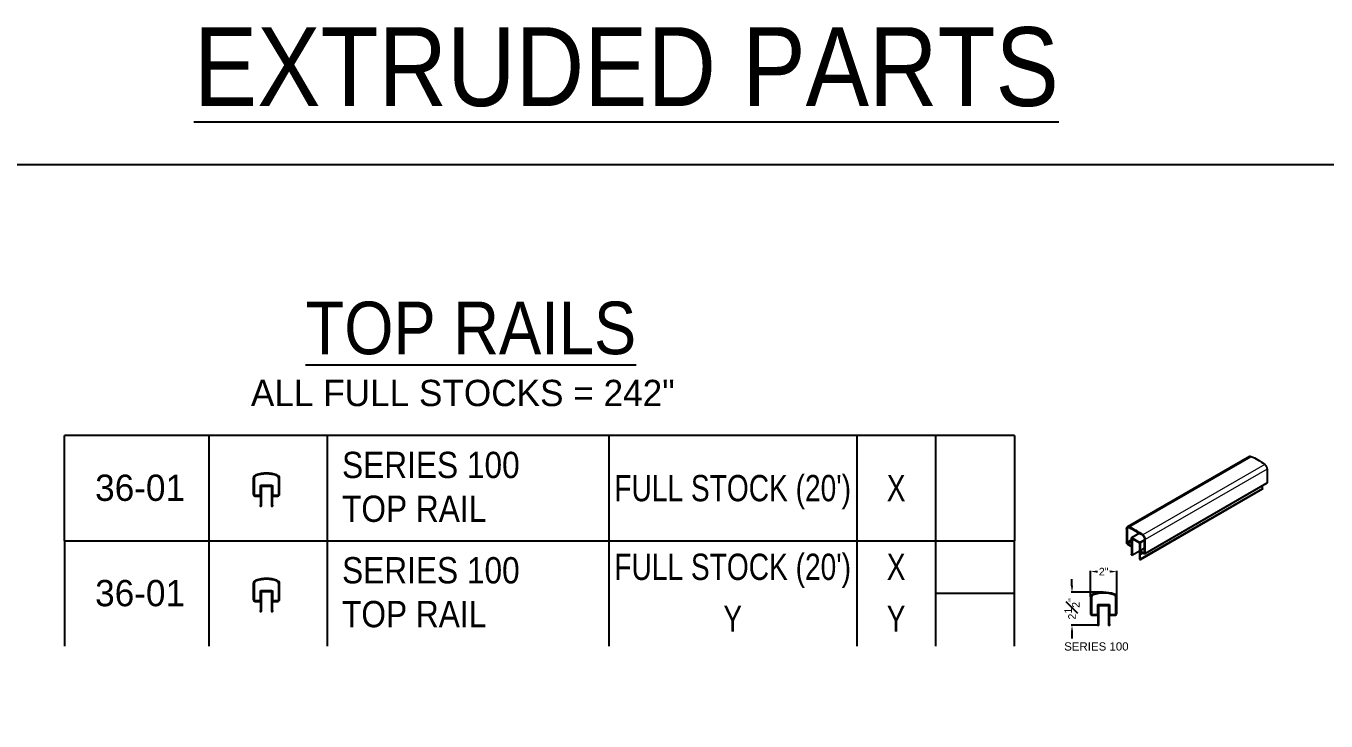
# Model space of a CAD drawing. Header units: inches. Extents: x -333 to 1223, y -450 to 45.
# Drawn here: x 82.8 to 181.7, y -9.4 to 43.4 of the extents above; entities that cross this region are included whole.
import ezdxf
from ezdxf.enums import TextEntityAlignment as Align

# ---------------------------------------------------------------- set-up
doc = ezdxf.new("R2010")
doc.units = ezdxf.units.IN
doc.header["$MEASUREMENT"] = 0
doc.layers.get('Defpoints').update_dxf_attribs({"color": 85})
for name, color, linetype in [('Detail', 251, 'Continuous'), ('Dims', 1, 'Continuous'), ('Lite', 9, 'Continuous'), ('NOTES', 7, 'Continuous'), ('PL', 252, 'Continuous')]:
    doc.layers.add(name, color=color, linetype=linetype)
doc.styles.add('Schedule', font='GOTHIC.TTF', dxfattribs={"width": 0.9})
doc.styles.add('SM0', font='arial.ttf', dxfattribs={"height": 0.575})
doc.styles.get("Standard").update_dxf_attribs({"font": 'arial.ttf'})
doc.styles.add('style-sm', font='arial.ttf', dxfattribs={"height": 0.25})
doc.dimstyles.new('Arch-sm', dxfattribs={"dimtxt": 0.25, "dimasz": 0.25, "dimexe": 0.0625, "dimexo": 0.0625, "dimgap": 0.125, "dimtad": 0, "dimdec": 4, "dimzin": 0, "dimdsep": 46, "dimlunit": 4, "dimtxsty": 'style-sm', "dimcen": 0.09, "dimclrd": 256, "dimclre": 256, "dimclrt": 7, "dimadec": 1, "dimazin": 1, "dimtfac": 1, "dimtdec": 4, "dimtofl": 0, "dimtmove": 0, "dimatfit": 3, "dimfxl": 0.18, "dimfrac": 1, "dimtolj": 1, "dimtzin": 0, "dimlwd": -1, "dimlwe": -1, "dimarcsym": 0})

# ---------------------------------------------------------------- blocks, each defined once
blk = doc.blocks.new('36-01-BLOCK-1')
for p, q in [((72.27, 0), (0, 0)), ((0, -8.015), (0, 0)), ((10.993, 0), (10.993, -8.015)), ((19.993, 0), (19.993, -8.015)), ((41.402, 0), (41.402, -8.015)), ((60.27, 0), (60.27, -8.015)), ((66.27, 0), (66.27, -8.015)), ((72.27, 0), (72.27, -8.015))]:
    blk.add_line(p, q)
for points in [[(14.976, -5.103), (14.991, -5.088), (14.976, -5.073), (14.991, -5.058), (14.976, -5.043), (14.991, -5.028), (14.976, -5.013), (14.991, -4.998), (14.976, -4.983), (14.991, -4.968), (14.976, -4.953), (14.991, -4.938), (14.976, -4.923), (14.991, -4.908), (14.976, -4.893), (14.991, -4.878), (14.976, -4.863), (14.991, -4.848), (14.976, -4.833), (14.991, -4.818), (14.976, -4.803), (14.991, -4.788), (14.976, -4.773), (14.991, -4.758), (14.976, -4.743), (14.991, -4.728), (14.976, -4.713), (14.991, -4.698), (14.976, -4.683), (14.991, -4.668), (14.976, -4.653), (14.991, -4.638), (14.976, -4.623), (14.991, -4.608), (14.976, -4.593), (14.991, -4.578), (14.976, -4.563), (14.991, -4.548), (14.976, -4.533), (14.991, -4.518), (14.976, -4.503), (14.991, -4.488), (14.976, -4.473), (14.991, -4.458), (14.976, -4.443), (14.991, -4.428), (14.976, -4.413), (14.991, -4.398), (14.976, -4.383), (14.991, -4.368), (14.976, -4.353), (14.991, -4.338), (14.976, -4.323), (14.991, -4.308), (14.976, -4.293), (14.991, -4.278), (14.976, -4.263), (14.991, -4.248), (14.976, -4.233), (14.991, -4.218), (14.976, -4.203), (14.991, -4.188), (14.976, -4.173), (14.991, -4.158), (14.976, -4.143), (14.991, -4.128), (14.976, -4.113), (14.991, -4.098), (14.976, -4.083), (14.991, -4.068), (14.976, -4.053), (14.991, -4.038), (14.976, -3.958), (14.991, -3.943), (14.976, -3.928), (14.991, -3.913), (14.976, -3.898), (14.991, -3.883), (14.976, -3.868), (14.986, -3.857), (15.366, -3.857), (15.746, -3.857), (15.756, -3.868), (15.741, -3.883), (15.756, -3.898), (15.741, -3.913), (15.756, -3.928), (15.741, -3.943), (15.756, -3.958), (15.741, -4.038), (15.756, -4.053), (15.741, -4.068), (15.756, -4.083), (15.741, -4.098), (15.756, -4.113), (15.741, -4.128), (15.756, -4.143), (15.741, -4.158), (15.756, -4.173), (15.741, -4.188), (15.756, -4.203), (15.741, -4.218), (15.756, -4.233), (15.741, -4.248), (15.756, -4.263), (15.741, -4.278), (15.756, -4.293), (15.741, -4.308), (15.756, -4.323), (15.741, -4.338), (15.756, -4.353), (15.741, -4.368), (15.756, -4.383), (15.741, -4.398), (15.756, -4.413), (15.741, -4.428), (15.756, -4.443), (15.741, -4.458), (15.756, -4.473), (15.741, -4.488), (15.756, -4.503), (15.741, -4.518), (15.756, -4.533), (15.741, -4.548), (15.756, -4.563), (15.741, -4.578), (15.756, -4.593), (15.741, -4.608), (15.756, -4.623), (15.741, -4.638), (15.756, -4.653), (15.741, -4.668), (15.756, -4.683), (15.741, -4.698), (15.756, -4.713), (15.741, -4.728), (15.756, -4.743), (15.741, -4.758), (15.756, -4.773), (15.741, -4.788), (15.756, -4.803), (15.741, -4.818), (15.756, -4.833), (15.741, -4.848), (15.756, -4.863), (15.741, -4.878), (15.756, -4.893), (15.741, -4.908), (15.756, -4.923), (15.741, -4.938), (15.756, -4.953), (15.741, -4.968), (15.756, -4.983), (15.741, -4.998), (15.756, -5.013), (15.741, -5.028), (15.756, -5.043), (15.741, -5.058), (15.756, -5.073), (15.741, -5.088), (15.756, -5.103), (15.741, -5.118), (15.756, -5.133), (15.741, -5.148), (15.756, -5.163), (15.741, -5.178), (15.756, -5.193), (15.741, -5.208), (15.756, -5.223), (15.741, -5.238), (15.756, -5.253), (15.741, -5.268), (15.756, -5.283), (15.741, -5.298), (15.756, -5.313), (15.741, -5.328), (15.756, -5.343), (15.741, -5.358), (15.756, -5.373), (15.82, -5.373, 0.414214), (15.85, -5.343, 0.311756), (15.83, -5.314, -0.311756), (15.821, -5.3), (15.821, -4.947), (15.806, -4.932), (15.821, -4.917), (15.821, -4.644, -0.414214), (15.852, -4.613), (16.216, -4.613, 0.414214), (16.366, -4.463), (16.366, -3.277, 0.322254), (16.161, -2.992, 0.08113), (15.366, -2.863, 0.08113), (14.57, -2.992, 0.322254), (14.366, -3.277), (14.366, -4.463, 0.414214), (14.516, -4.613), (14.879, -4.613, -0.414214), (14.911, -4.644), (14.911, -4.917), (14.926, -4.932), (14.911, -4.947), (14.911, -5.3, -0.311756), (14.901, -5.314, 0.311756), (14.882, -5.343), (14.882, -5.343, 0.414214), (14.912, -5.373), (14.976, -5.373), (14.991, -5.358), (14.976, -5.343), (14.991, -5.328), (14.976, -5.313), (14.991, -5.298), (14.976, -5.283), (14.991, -5.268), (14.976, -5.253), (14.991, -5.238), (14.976, -5.223), (14.991, -5.208), (14.976, -5.193), (14.991, -5.178), (14.976, -5.163), (14.991, -5.148), (14.976, -5.133), (14.991, -5.118)], [(14.431, -4.463, 0.414214), (14.516, -4.548), (14.879, -4.548, 0.414214), (14.911, -4.516), (14.911, -3.824, -0.414214), (14.942, -3.793), (15.189, -3.793), (15.194, -3.793, -1), (15.204, -3.793), (15.214, -3.793, -1), (15.224, -3.793), (15.789, -3.793, -0.414214), (15.821, -3.824), (15.821, -4.516, 0.414214), (15.852, -4.548), (16.216, -4.548, 0.414214), (16.301, -4.463), (16.301, -3.277, 0.322254), (16.14, -3.054, 0.08113), (15.366, -2.927, 0.08113), (14.591, -3.054, 0.322254), (14.431, -3.277)]]:
    blk.add_lwpolyline(points, format="xyb", close=True)
at = {"layer": 'NOTES', "style": 'Schedule'}
blk.add_text('36-01', height=2, dxfattribs=at).set_placement((5.755, -3.979), align=Align.MIDDLE_CENTER)
at = {"layer": 'NOTES', "insert": (21.12, -3.923), "char_height": 2, "width": 16.70677, "attachment_point": 4, "style": 'Schedule'}
blk.add_mtext('SERIES 100 TOP RAIL', dxfattribs=at)
at = {"layer": 'NOTES', "style": 'Schedule', "width": 0.8}
for tag, p in [('LEN', (50.836, -4.007)), ('QTY', (63.27, -4.007))]:
    blk.add_attdef(tag, text='', height=2, dxfattribs=at).set_placement(p, align=Align.MIDDLE_CENTER)
blk = doc.blocks.new('36-01-BLOCK-2')
for p, q in [((0, 0), (0, -8.015)), ((0, 0), (72.27, 0)), ((10.993, 0), (10.993, -8.015)), ((19.993, 0), (19.993, -8.015)), ((41.402, 0), (41.402, -8.015)), ((60.27, 0), (60.27, -8.015)), ((66.27, 0), (66.27, -8.015)), ((72.27, -8.015), (72.27, 0)), ((72.27, -4.007), (66.27, -4.007))]:
    blk.add_line(p, q)
for points in [[(14.976, -5.103), (14.991, -5.088), (14.976, -5.073), (14.991, -5.058), (14.976, -5.043), (14.991, -5.028), (14.976, -5.013), (14.991, -4.998), (14.976, -4.983), (14.991, -4.968), (14.976, -4.953), (14.991, -4.938), (14.976, -4.923), (14.991, -4.908), (14.976, -4.893), (14.991, -4.878), (14.976, -4.863), (14.991, -4.848), (14.976, -4.833), (14.991, -4.818), (14.976, -4.803), (14.991, -4.788), (14.976, -4.773), (14.991, -4.758), (14.976, -4.743), (14.991, -4.728), (14.976, -4.713), (14.991, -4.698), (14.976, -4.683), (14.991, -4.668), (14.976, -4.653), (14.991, -4.638), (14.976, -4.623), (14.991, -4.608), (14.976, -4.593), (14.991, -4.578), (14.976, -4.563), (14.991, -4.548), (14.976, -4.533), (14.991, -4.518), (14.976, -4.503), (14.991, -4.488), (14.976, -4.473), (14.991, -4.458), (14.976, -4.443), (14.991, -4.428), (14.976, -4.413), (14.991, -4.398), (14.976, -4.383), (14.991, -4.368), (14.976, -4.353), (14.991, -4.338), (14.976, -4.323), (14.991, -4.308), (14.976, -4.293), (14.991, -4.278), (14.976, -4.263), (14.991, -4.248), (14.976, -4.233), (14.991, -4.218), (14.976, -4.203), (14.991, -4.188), (14.976, -4.173), (14.991, -4.158), (14.976, -4.143), (14.991, -4.128), (14.976, -4.113), (14.991, -4.098), (14.976, -4.083), (14.991, -4.068), (14.976, -4.053), (14.991, -4.038), (14.976, -3.958), (14.991, -3.943), (14.976, -3.928), (14.991, -3.913), (14.976, -3.898), (14.991, -3.883), (14.976, -3.868), (14.986, -3.857), (15.366, -3.857), (15.746, -3.857), (15.756, -3.868), (15.741, -3.883), (15.756, -3.898), (15.741, -3.913), (15.756, -3.928), (15.741, -3.943), (15.756, -3.958), (15.741, -4.038), (15.756, -4.053), (15.741, -4.068), (15.756, -4.083), (15.741, -4.098), (15.756, -4.113), (15.741, -4.128), (15.756, -4.143), (15.741, -4.158), (15.756, -4.173), (15.741, -4.188), (15.756, -4.203), (15.741, -4.218), (15.756, -4.233), (15.741, -4.248), (15.756, -4.263), (15.741, -4.278), (15.756, -4.293), (15.741, -4.308), (15.756, -4.323), (15.741, -4.338), (15.756, -4.353), (15.741, -4.368), (15.756, -4.383), (15.741, -4.398), (15.756, -4.413), (15.741, -4.428), (15.756, -4.443), (15.741, -4.458), (15.756, -4.473), (15.741, -4.488), (15.756, -4.503), (15.741, -4.518), (15.756, -4.533), (15.741, -4.548), (15.756, -4.563), (15.741, -4.578), (15.756, -4.593), (15.741, -4.608), (15.756, -4.623), (15.741, -4.638), (15.756, -4.653), (15.741, -4.668), (15.756, -4.683), (15.741, -4.698), (15.756, -4.713), (15.741, -4.728), (15.756, -4.743), (15.741, -4.758), (15.756, -4.773), (15.741, -4.788), (15.756, -4.803), (15.741, -4.818), (15.756, -4.833), (15.741, -4.848), (15.756, -4.863), (15.741, -4.878), (15.756, -4.893), (15.741, -4.908), (15.756, -4.923), (15.741, -4.938), (15.756, -4.953), (15.741, -4.968), (15.756, -4.983), (15.741, -4.998), (15.756, -5.013), (15.741, -5.028), (15.756, -5.043), (15.741, -5.058), (15.756, -5.073), (15.741, -5.088), (15.756, -5.103), (15.741, -5.118), (15.756, -5.133), (15.741, -5.148), (15.756, -5.163), (15.741, -5.178), (15.756, -5.193), (15.741, -5.208), (15.756, -5.223), (15.741, -5.238), (15.756, -5.253), (15.741, -5.268), (15.756, -5.283), (15.741, -5.298), (15.756, -5.313), (15.741, -5.328), (15.756, -5.343), (15.741, -5.358), (15.756, -5.373), (15.82, -5.373, 0.414214), (15.85, -5.343, 0.311756), (15.83, -5.314, -0.311756), (15.821, -5.3), (15.821, -4.947), (15.806, -4.932), (15.821, -4.917), (15.821, -4.644, -0.414214), (15.852, -4.613), (16.216, -4.613, 0.414214), (16.366, -4.463), (16.366, -3.277, 0.322254), (16.161, -2.992, 0.08113), (15.366, -2.863, 0.08113), (14.57, -2.992, 0.322254), (14.366, -3.277), (14.366, -4.463, 0.414214), (14.516, -4.613), (14.879, -4.613, -0.414214), (14.911, -4.644), (14.911, -4.917), (14.926, -4.932), (14.911, -4.947), (14.911, -5.3, -0.311756), (14.901, -5.314, 0.311756), (14.882, -5.343), (14.882, -5.343, 0.414214), (14.912, -5.373), (14.976, -5.373), (14.991, -5.358), (14.976, -5.343), (14.991, -5.328), (14.976, -5.313), (14.991, -5.298), (14.976, -5.283), (14.991, -5.268), (14.976, -5.253), (14.991, -5.238), (14.976, -5.223), (14.991, -5.208), (14.976, -5.193), (14.991, -5.178), (14.976, -5.163), (14.991, -5.148), (14.976, -5.133), (14.991, -5.118)], [(14.431, -4.463, 0.414214), (14.516, -4.548), (14.879, -4.548, 0.414214), (14.911, -4.516), (14.911, -3.824, -0.414214), (14.942, -3.793), (15.189, -3.793), (15.194, -3.793, -1), (15.204, -3.793), (15.214, -3.793, -1), (15.224, -3.793), (15.789, -3.793, -0.414214), (15.821, -3.824), (15.821, -4.516, 0.414214), (15.852, -4.548), (16.216, -4.548, 0.414214), (16.301, -4.463), (16.301, -3.277, 0.322254), (16.14, -3.054, 0.08113), (15.366, -2.927, 0.08113), (14.591, -3.054, 0.322254), (14.431, -3.277)]]:
    blk.add_lwpolyline(points, format="xyb", close=True)
at = {"layer": 'NOTES', "style": 'Schedule'}
blk.add_text('36-01', height=2, dxfattribs=at).set_placement((5.755, -3.979), align=Align.MIDDLE_CENTER)
at = {"layer": 'NOTES', "insert": (21.12, -3.923), "char_height": 2, "width": 16.70677, "attachment_point": 4, "style": 'Schedule'}
blk.add_mtext('SERIES 100 TOP RAIL', dxfattribs=at)
at = {"layer": 'NOTES', "style": 'Schedule', "width": 0.8}
for tag, p in [('LEN', (50.836, -1.98)), ('QTY', (63.27, -1.98)), ('LEN2', (50.836, -5.925)), ('QTY2', (63.27, -5.925))]:
    blk.add_attdef(tag, text='', height=2, dxfattribs=at).set_placement(p, align=Align.MIDDLE_CENTER)
blk = doc.blocks.new('*D99')
at = {"layer": 'Defpoints', "color": 0, "transparency": 16777216}
for p in [(164.823, 0.342), (162.414, -2.168), (164.401, -2.168)]:
    blk.add_point(p, dxfattribs=at)
at = {"layer": 'Dims', "transparency": 16777216}
for p, q in [((162.414, 0.842), (162.414, 1.342)), ((164.761, 0.342), (162.352, 0.342)), ((164.339, -2.168), (162.352, -2.168)), ((162.414, -2.668), (162.414, -3.168))]:
    blk.add_line(p, q, dxfattribs=at)
for points in [[(162.331, 0.842), (162.497, 0.842), (162.414, 0.342)], [(162.331, -2.668), (162.497, -2.668), (162.414, -2.168)]]:
    blk.add_solid(points, dxfattribs=at)
at = {"layer": 'Dims', "color": 7, "transparency": 16777216, "insert": (162.414, -0.913), "char_height": 0.575, "attachment_point": 5, "rotation": 90, "style": 'SM0'}
blk.add_mtext('\\A1;2{\\H1.000000x;\\S1#2;}"', dxfattribs=at)
blk = doc.blocks.new('*D100')
at = {"layer": 'Defpoints', "color": 0, "transparency": 16777216}
for p in [(165.823, 1.919), (163.823, -0.072), (165.823, -0.072)]:
    blk.add_point(p, dxfattribs=at)
at = {"layer": 'Dims', "transparency": 16777216}
for p, q in [((163.823, -0.01), (163.823, 1.982)), ((165.823, -0.01), (165.823, 1.982)), ((164.323, 1.919), (164.363, 1.919)), ((165.323, 1.919), (165.284, 1.919))]:
    blk.add_line(p, q, dxfattribs=at)
for points in [[(164.323, 2.003), (164.323, 1.836), (163.823, 1.919)], [(165.323, 2.003), (165.323, 1.836), (165.823, 1.919)]]:
    blk.add_solid(points, dxfattribs=at)
at = {"layer": 'Dims', "color": 7, "transparency": 16777216, "insert": (164.823, 1.919), "char_height": 0.575, "attachment_point": 5, "style": 'SM0'}
blk.add_mtext('\\A1;2"', dxfattribs=at)
blk = doc.blocks.new('*U95')
at = {"layer": 'Detail'}
for p, q in [((8.606, 5.622), (-0.676, 0.262)), ((-0.558, 0.263), (8.725, 5.622)), ((9.959, 4.668), (9.959, 3.649)), ((9.587, 3.128), (0.305, -2.232)), ((9.927, 3.581), (0.645, -1.779)), ((9.573, 3.376), (9.573, 3.185)), ((-0.738, 0.125), (-0.738, -0.894)), ((-0.693, 0.099), (-0.693, -0.92)), ((-0.353, -0.724), (-0.693, -0.92)), ((-0.353, -0.863), (-0.632, -1.024)), ((-0.353, -1.177), (-0.353, -0.577)), ((0.251, -0.225), (-0.351, -0.573)), ((-0.346, -0.573), (0.283, -0.936)), ((-0.297, -0.655), (0.234, -0.961)), ((-0.297, -1.892), (-0.297, -0.655)), ((0.234, -0.961), (0.234, -2.198)), ((0.63, -0.736), (0.283, -0.936)), ((0.63, -0.753), (0.29, -0.949)), ((0.29, -0.949), (0.29, -1.549)), ((0.63, -1.684), (0.63, -0.665)), ((0.676, -1.71), (0.676, -0.691)), ((-0.632, -1.024), (-0.36, -1.181)), ((-0.632, -1.077), (-0.36, -1.234)), ((-0.353, -1.801), (-0.367, -1.809)), ((-0.353, -1.247), (-0.353, -1.488)), ((-0.353, -1.488), (-0.343, -1.506)), ((-0.343, -1.506), (-0.353, -1.512)), ((-0.353, -1.512), (-0.353, -1.803)), ((-0.352, -1.86), (-0.297, -1.892)), ((0.234, -1.586), (-0.297, -1.892)), ((0.28, -1.865), (0.29, -1.859)), ((0.29, -1.884), (0.28, -1.865)), ((0.63, -1.353), (0.29, -1.549)), ((0.29, -1.859), (0.29, -1.618)), ((0.29, -2.175), (0.29, -1.884)), ((0.63, -1.369), (0.297, -1.561)), ((0.297, -1.561), (0.57, -1.718)), ((0.297, -1.614), (0.57, -1.771)), ((0.234, -2.198), (0.29, -2.23))]:
    blk.add_line(p, q, dxfattribs=at)
at = {"layer": 'Detail', "lineweight": 0}
for p, q in [((9.778, 5.014), (0.495, -0.345)), ((9.959, 4.668), (0.676, -0.691)), ((9.573, 3.185), (0.29, -2.175)), ((0.506, -1.735), (0.29, -1.859)), ((0.527, -1.747), (0.29, -1.884))]:
    blk.add_line(p, q, dxfattribs=at)
at = {"layer": 'Detail', "extrusion": (0, 0, -1)}
for centre, major_axis, start_param, end_param in [((8.756, 5.362), (-0.15, 0.26), 0, 0.635906), ((9.251, 1.282), (-2.5, 4.33), 0.635906, 0.934891), ((9.746, 4.79), (0.15, -0.26), 4.076483, 5.497787), ((9.58, 3.181), (0.005, -0.00866), 1.064153, 2.356194), ((9.572, 3.154), (0.015, -0.026), 4.205746, 6.283185), ((9.852, 3.711), (0.075, -0.13), 5.497787, 6.283185), ((-0.526, 0.003), (-0.15, 0.26), -0.785398, 0.635906), ((-0.526, 0.003), (-0.118, 0.204), -0.785398, 0.635906), ((-0.031, -4.078), (-2.5, 4.33), 0.635906, 0.934891), ((-0.031, -4.078), (-2.467, 4.274), 0.635906, 0.934891), ((-0.632, -0.955), (-0.075, 0.13), 3.926991, 5.497787), ((-0.632, -0.955), (-0.0425, 0.0736), 3.926991, 5.497787), ((-0.346, -0.581), (-0.005, 0.00866), -0.785398, 0.785398), ((0.464, -0.569), (-0.118, 0.204), 0.934891, 2.356194), ((0.464, -0.569), (-0.15, 0.26), 0.934891, 2.356194), ((-0.352, -1.835), (-0.015, 0.026), 3.920654, 6.789828), ((-0.36, -1.173), (-0.005, 0.00866), 2.356194, 3.926991), ((-0.36, -1.799), (-0.005, 0.00866), 2.356194, 3.648236), ((0.297, -1.553), (-0.005, 0.00866), 3.926991, 5.497787), ((0.57, -1.649), (-0.0425, 0.0736), 2.356194, 3.926991), ((0.57, -1.649), (-0.075, 0.13), 2.356194, 3.926991), ((0.297, -2.179), (-0.005, 0.00866), 4.205746, 5.497787), ((0.29, -2.206), (-0.015, 0.026), 1.064153, 3.933328)]:
    blk.add_ellipse(centre, major_axis=major_axis, ratio=0.57735, start_param=start_param, end_param=end_param, dxfattribs=at)

msp = doc.modelspace()

# ---------------------------------------------------------------- linework, layer by layer
at = {"layer": 'Detail'}
for points in [[(164.43348, -1.89798), (164.44848, -1.88298), (164.43348, -1.86798), (164.44848, -1.85298), (164.43348, -1.83798), (164.44848, -1.82298), (164.43348, -1.80798), (164.44848, -1.79298), (164.43348, -1.77798), (164.44848, -1.76298), (164.43348, -1.74798), (164.44848, -1.73298), (164.43348, -1.71798), (164.44848, -1.70298), (164.43348, -1.68798), (164.44848, -1.67298), (164.43348, -1.65798), (164.44848, -1.64298), (164.43348, -1.62798), (164.44848, -1.61298), (164.43348, -1.59798), (164.44848, -1.58298), (164.43348, -1.56798), (164.44848, -1.55298), (164.43348, -1.53798), (164.44848, -1.52298), (164.43348, -1.50798), (164.44848, -1.49298), (164.43348, -1.47798), (164.44848, -1.46298), (164.43348, -1.44798), (164.44848, -1.43298), (164.43348, -1.41798), (164.44848, -1.40298), (164.43348, -1.38798), (164.44848, -1.37298), (164.43348, -1.35798), (164.44848, -1.34298), (164.43348, -1.32798), (164.44848, -1.31298), (164.43348, -1.29798), (164.44848, -1.28298), (164.43348, -1.26798), (164.44848, -1.25298), (164.43348, -1.23798), (164.44848, -1.22298), (164.43348, -1.20798), (164.44848, -1.19298), (164.43348, -1.17798), (164.44848, -1.16298), (164.43348, -1.14798), (164.44848, -1.13298), (164.43348, -1.11798), (164.44848, -1.10298), (164.43348, -1.08798), (164.44848, -1.07298), (164.43348, -1.05798), (164.44848, -1.04298), (164.43348, -1.02798), (164.44848, -1.01298), (164.43348, -0.99798), (164.44848, -0.98298), (164.43348, -0.96798), (164.44848, -0.95298), (164.43348, -0.93798), (164.44848, -0.92298), (164.43348, -0.90798), (164.44848, -0.89298), (164.43348, -0.87798), (164.44848, -0.86298), (164.43348, -0.84798), (164.44848, -0.83298), (164.43348, -0.75298), (164.44848, -0.73798), (164.43348, -0.72298), (164.44848, -0.70798), (164.43348, -0.69298), (164.44848, -0.67798), (164.43348, -0.66298), (164.44352, -0.65294), (164.82348, -0.65294), (165.20344, -0.65294), (165.21348, -0.66298), (165.19848, -0.67798), (165.21348, -0.69298), (165.19848, -0.70798), (165.21348, -0.72298), (165.19848, -0.73798), (165.21348, -0.75298), (165.19848, -0.83298), (165.21348, -0.84798), (165.19848, -0.86298), (165.21348, -0.87798), (165.19848, -0.89298), (165.21348, -0.90798), (165.19848, -0.92298), (165.21348, -0.93798), (165.19848, -0.95298), (165.21348, -0.96798), (165.19848, -0.98298), (165.21348, -0.99798), (165.19848, -1.01298), (165.21348, -1.02798), (165.19848, -1.04298), (165.21348, -1.05798), (165.19848, -1.07298), (165.21348, -1.08798), (165.19848, -1.10298), (165.21348, -1.11798), (165.19848, -1.13298), (165.21348, -1.14798), (165.19848, -1.16298), (165.21348, -1.17798), (165.19848, -1.19298), (165.21348, -1.20798), (165.19848, -1.22298), (165.21348, -1.23798), (165.19848, -1.25298), (165.21348, -1.26798), (165.19848, -1.28298), (165.21348, -1.29798), (165.19848, -1.31298), (165.21348, -1.32798), (165.19848, -1.34298), (165.21348, -1.35798), (165.19848, -1.37298), (165.21348, -1.38798), (165.19848, -1.40298), (165.21348, -1.41798), (165.19848, -1.43298), (165.21348, -1.44798), (165.19848, -1.46298), (165.21348, -1.47798), (165.19848, -1.49298), (165.21348, -1.50798), (165.19848, -1.52298), (165.21348, -1.53798), (165.19848, -1.55298), (165.21348, -1.56798), (165.19848, -1.58298), (165.21348, -1.59798), (165.19848, -1.61298), (165.21348, -1.62798), (165.19848, -1.64298), (165.21348, -1.65798), (165.19848, -1.67298), (165.21348, -1.68798), (165.19848, -1.70298), (165.21348, -1.71798), (165.19848, -1.73298), (165.21348, -1.74798), (165.19848, -1.76298), (165.21348, -1.77798), (165.19848, -1.79298), (165.21348, -1.80798), (165.19848, -1.82298), (165.21348, -1.83798), (165.19848, -1.85298), (165.21348, -1.86798), (165.19848, -1.88298), (165.21348, -1.89798), (165.19848, -1.91298), (165.21348, -1.92798), (165.19848, -1.94298), (165.21348, -1.95798), (165.19848, -1.97298), (165.21348, -1.98798), (165.19848, -2.00298), (165.21348, -2.01798), (165.19848, -2.03298), (165.21348, -2.04798), (165.19848, -2.06298), (165.21348, -2.07798), (165.19848, -2.09298), (165.21348, -2.10798), (165.19848, -2.12298), (165.21348, -2.13798), (165.19848, -2.15298), (165.21348, -2.16798), (165.27748, -2.16798, 0.41421356), (165.30748, -2.13798, 0.31175612), (165.2881, -2.10992, -0.31175612), (165.27844, -2.09593), (165.27844, -1.74248), (165.26344, -1.72748), (165.27844, -1.71248), (165.27844, -1.43948, -0.41421356), (165.30993, -1.40798), (165.67348, -1.40798, 0.41421356), (165.82348, -1.25798), (165.82348, -0.07231, 0.3222541), (165.61893, 0.21209, 0.08113006), (164.82348, 0.34202, 0.08113006), (164.02802, 0.21209, 0.3222541), (163.82348, -0.07231), (163.82348, -1.25798, 0.41421356), (163.97348, -1.40798), (164.33702, -1.40798, -0.41421356), (164.36852, -1.43948), (164.36852, -1.71248), (164.38352, -1.72748), (164.36852, -1.74248), (164.36852, -2.09593, -0.31175612), (164.35885, -2.10992, 0.31175612), (164.33948, -2.13798), (164.33948, -2.13798, 0.41421356), (164.36948, -2.16798), (164.43348, -2.16798), (164.44848, -2.15298), (164.43348, -2.13798), (164.44848, -2.12298), (164.43348, -2.10798), (164.44848, -2.09298), (164.43348, -2.07798), (164.44848, -2.06298), (164.43348, -2.04798), (164.44848, -2.03298), (164.43348, -2.01798), (164.44848, -2.00298), (164.43348, -1.98798), (164.44848, -1.97298), (164.43348, -1.95798), (164.44848, -1.94298), (164.43348, -1.92798), (164.44848, -1.91298)], [(163.88844, -1.25798, 0.41421356), (163.97348, -1.34302), (164.33702, -1.34302, 0.41421356), (164.36852, -1.31152), (164.36852, -0.61948, -0.41421356), (164.40001, -0.58798), (164.64702, -0.58798), (164.65181, -0.58798, -1), (164.66181, -0.58798), (164.67181, -0.58798, -1), (164.68181, -0.58798), (165.24694, -0.58798, -0.41421356), (165.27844, -0.61948), (165.27844, -1.31152, 0.41421356), (165.30993, -1.34302), (165.67348, -1.34302, 0.41421356), (165.75852, -1.25798), (165.75852, -0.07231, 0.3222541), (165.59826, 0.15051, 0.08113006), (164.82348, 0.27706, 0.08113006), (164.04869, 0.15051, 0.3222541), (163.88844, -0.07231)]]:
    msp.add_lwpolyline(points, format="xyb", close=True, dxfattribs=at)
at = {"layer": 'PL'}
msp.add_lwpolyline([(-26.37791, 32.89608), (283.48766, 32.89608), (283.48766, -305), (-26.37791, -305)], close=True, dxfattribs=at)

# ---------------------------------------------------------------- block references
at = {"layer": 'Lite'}
msp.add_blockref('*U95', (167.30516, 5.05623), dxfattribs=at)
at = {"layer": 'PL'}
for name, p, values in [('36-01-BLOCK-1', (85.76612, 12.27688), {'QTY': 'X', 'LEN': "FULL STOCK (20')"}), ('36-01-BLOCK-2', (85.76612, 4.26233), {'LEN': "FULL STOCK (20')", 'QTY': 'X', 'LEN2': 'Y', 'QTY2': 'Y'})]:
    msp.add_blockref(name, p, dxfattribs=at).add_auto_attribs(values)

# ---------------------------------------------------------------- texts
at = {"layer": 'Defpoints', "style": 'Schedule'}
msp.add_text('ALL FULL STOCKS = 242"', height=2, dxfattribs=at).set_placement((116.07123, 15.5083), align=Align.MIDDLE_CENTER)
at = {"layer": 'Dims', "lineweight": 0, "ltscale": 4, "insert": (164.26995, -3.77935), "char_height": 0.625, "width": 9.2876192, "attachment_point": 5}
msp.add_mtext('SERIES 100', dxfattribs=at)
at = {"layer": 'NOTES', "attachment_point": 8, "style": 'Schedule'}
for s, insert, char_height, width in [('{\\LEXTRUDED PARTS}', (128.51305, 37.25219), 6, 99.3487463), ('{\\LTOP RAILS}', (116.68808, 18.40035), 4, 33.4135396)]:
    msp.add_mtext(s, dxfattribs=dict(at, insert=insert, char_height=char_height, width=width))

# ---------------------------------------------------------------- dimensions: what is measured, and where the dimension line sits
at = {"layer": 'Dims'}
dim = msp.add_linear_dim(base=(165.82348, 1.91921), p1=(163.82348, -0.07231), p2=(165.82348, -0.07231), dimstyle='Arch-sm', override={"dimtxt": 0.625, "dimasz": 0.5, "dimtxsty": 'SM0'}, dxfattribs=at)
dim.commit()
dim.dimension.update_dxf_attribs({"geometry": '*D100', "text_midpoint": (164.82348, 1.91921), "dimtype": 160})
dim = msp.add_linear_dim(base=(162.41413, -2.16798), p1=(164.82348, 0.34202), p2=(164.40148, -2.16798), angle=90, dimstyle='Arch-sm', override={"dimtxt": 0.625, "dimasz": 0.5, "dimtxsty": 'SM0'}, dxfattribs=at)
dim.commit()
dim.dimension.update_dxf_attribs({"geometry": '*D99', "text_midpoint": (162.41413, -0.91298), "dimtype": 160})

doc.saveas('drawing.dxf')
